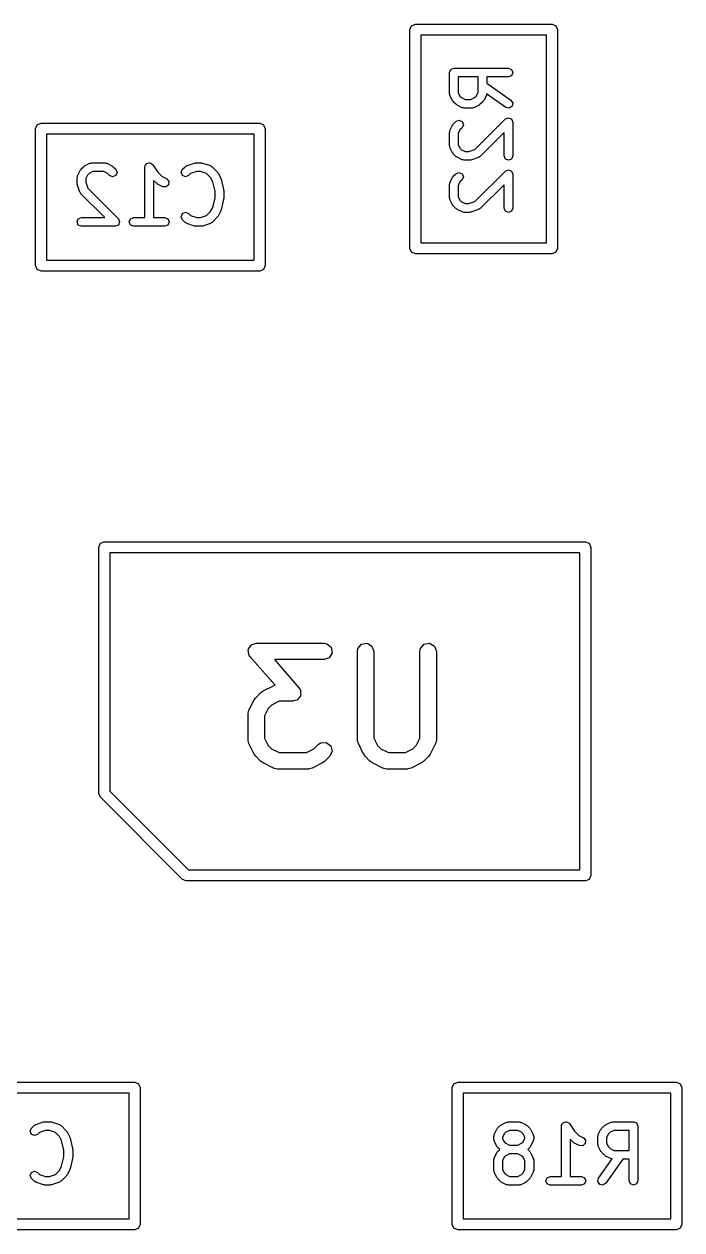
# Model space of a CAD drawing. Extents: x 0.05 to 3.09, y 0.38 to 2.47.
# Drawn here: x 2.5845 to 2.8213, y 0.7034 to 1.1373 of the extents above; entities that cross this region are included whole.
import ezdxf

# ---------------------------------------------------------------- set-up
doc = ezdxf.new("R2010")
doc.units = 0
doc.header["$MEASUREMENT"] = 0
doc.layers.add('BLACK', color=7, linetype='CONTINUOUS')

msp = doc.modelspace()

# ---------------------------------------------------------------- linework, layer by layer
at = {"layer": 'BLACK', "linetype": 'CONTINUOUS'}
for p, q in [((2.72343, 1.1353), (2.724, 1.13669)), ((2.724, 1.13669), (2.72539, 1.13726)), ((2.72539, 1.13726), (2.77461, 1.13726)), ((2.77461, 1.13726), (2.776, 1.13669)), ((2.776, 1.13669), (2.77657, 1.1353)), ((2.72343, 1.05656), (2.72343, 1.1353)), ((2.72736, 1.13333), (2.72736, 1.05852)), ((2.77264, 1.13333), (2.72736, 1.13333)), ((2.77264, 1.05852), (2.77264, 1.13333)), ((2.77657, 1.1353), (2.77657, 1.05656)), ((2.73765, 1.11983), (2.73811, 1.12094)), ((2.73765, 1.11233), (2.73765, 1.11983)), ((2.73811, 1.12094), (2.73922, 1.1214)), ((2.73922, 1.1214), (2.75891, 1.1214)), ((2.75891, 1.1214), (2.76002, 1.12094)), ((2.76002, 1.12094), (2.76048, 1.11983)), ((2.76048, 1.11983), (2.76002, 1.11871)), ((2.74079, 1.11825), (2.74079, 1.1127)), ((2.74796, 1.11825), (2.74079, 1.11825)), ((2.74796, 1.1127), (2.74796, 1.11825)), ((2.75891, 1.11825), (2.75111, 1.11825)), ((2.75111, 1.11825), (2.75111, 1.11596)), ((2.75111, 1.11596), (2.75981, 1.10987)), ((2.76002, 1.11871), (2.75891, 1.11825)), ((2.73779, 1.11199), (2.73765, 1.11233)), ((2.73781, 1.11163), (2.73779, 1.11199)), ((2.73875, 1.10975), (2.73781, 1.11163)), ((2.74079, 1.1127), (2.74145, 1.11139)), ((2.74145, 1.11139), (2.74203, 1.11081)), ((2.74203, 1.11081), (2.74334, 1.11015)), ((2.74541, 1.11015), (2.74672, 1.11081)), ((2.74672, 1.11081), (2.7473, 1.11139)), ((2.7473, 1.11139), (2.74796, 1.1127)), ((2.75094, 1.11163), (2.75, 1.10975)), ((2.75097, 1.11199), (2.75094, 1.11163)), ((2.75104, 1.11216), (2.75097, 1.11199)), ((2.758, 1.10729), (2.75104, 1.11216)), ((2.73894, 1.10958), (2.73875, 1.10975)), ((2.73904, 1.10934), (2.73894, 1.10958)), ((2.73998, 1.1084), (2.73904, 1.10934)), ((2.74022, 1.1083), (2.73998, 1.1084)), ((2.74039, 1.10811), (2.74022, 1.1083)), ((2.74227, 1.10717), (2.74039, 1.10811)), ((2.74263, 1.10715), (2.74227, 1.10717)), ((2.74297, 1.10701), (2.74263, 1.10715)), ((2.74578, 1.10701), (2.74297, 1.10701)), ((2.74334, 1.11015), (2.74541, 1.11015)), ((2.74612, 1.10715), (2.74578, 1.10701)), ((2.74649, 1.10717), (2.74612, 1.10715)), ((2.74836, 1.10811), (2.74649, 1.10717)), ((2.74853, 1.1083), (2.74836, 1.10811)), ((2.74877, 1.1084), (2.74853, 1.1083)), ((2.74971, 1.10934), (2.74877, 1.1084)), ((2.74981, 1.10958), (2.74971, 1.10934)), ((2.75, 1.10975), (2.74981, 1.10958)), ((2.75918, 1.10703), (2.758, 1.10729)), ((2.7602, 1.10768), (2.75918, 1.10703)), ((2.75981, 1.10987), (2.76046, 1.10885)), ((2.76046, 1.10885), (2.7602, 1.10768)), ((2.73904, 1.10126), (2.73998, 1.10219)), ((2.73998, 1.10219), (2.74109, 1.10266)), ((2.74109, 1.10266), (2.74221, 1.10219)), ((2.74221, 1.10219), (2.74267, 1.10108)), ((2.74681, 1.09215), (2.75779, 1.10313)), ((2.75779, 1.10313), (2.75891, 1.10359)), ((2.75891, 1.10359), (2.76002, 1.10313)), ((2.76002, 1.10313), (2.76048, 1.10202)), ((2.76048, 1.10202), (2.76048, 1.08983)), ((2.58866, 1.09961), (2.58924, 1.101)), ((2.58866, 1.05039), (2.58866, 1.09961)), ((2.58924, 1.101), (2.59063, 1.10157)), ((2.59063, 1.10157), (2.66937, 1.10157)), ((2.5926, 1.09764), (2.5926, 1.05236)), ((2.6674, 1.09764), (2.5926, 1.09764)), ((2.6674, 1.05236), (2.6674, 1.09764)), ((2.66937, 1.10157), (2.67076, 1.101)), ((2.67076, 1.101), (2.67134, 1.09961)), ((2.67134, 1.09961), (2.67134, 1.05039)), ((2.73765, 1.09827), (2.73779, 1.09861)), ((2.73765, 1.09358), (2.73765, 1.09827)), ((2.73779, 1.09861), (2.73781, 1.09897)), ((2.73781, 1.09897), (2.73875, 1.10085)), ((2.73875, 1.10085), (2.73894, 1.10102)), ((2.73894, 1.10102), (2.73904, 1.10126)), ((2.74145, 1.09921), (2.74079, 1.0979)), ((2.74079, 1.0979), (2.74079, 1.09395)), ((2.74221, 1.09997), (2.74145, 1.09921)), ((2.74267, 1.10108), (2.74221, 1.09997)), ((2.75733, 1.09822), (2.74877, 1.08966)), ((2.75733, 1.08983), (2.75733, 1.09822)), ((2.73779, 1.09324), (2.73765, 1.09358)), ((2.74079, 1.09395), (2.74145, 1.09264)), ((2.73781, 1.09288), (2.73779, 1.09324)), ((2.73875, 1.091), (2.73781, 1.09288)), ((2.73894, 1.09083), (2.73875, 1.091)), ((2.73904, 1.09059), (2.73894, 1.09083)), ((2.73998, 1.08966), (2.73904, 1.09059)), ((2.74022, 1.08956), (2.73998, 1.08966)), ((2.74039, 1.08936), (2.74022, 1.08956)), ((2.74227, 1.08842), (2.74039, 1.08936)), ((2.74145, 1.09264), (2.74203, 1.09206)), ((2.74203, 1.09206), (2.74334, 1.09141)), ((2.74334, 1.09141), (2.74459, 1.09141)), ((2.74459, 1.09141), (2.74681, 1.09215)), ((2.74815, 1.08928), (2.74534, 1.08834)), ((2.74843, 1.08952), (2.74815, 1.08928)), ((2.74877, 1.08966), (2.74843, 1.08952)), ((2.75779, 1.08872), (2.75733, 1.08983)), ((2.76048, 1.08983), (2.76002, 1.08872)), ((2.60375, 1.08273), (2.60469, 1.08461)), ((2.60469, 1.08461), (2.60488, 1.08478)), ((2.60488, 1.08478), (2.60498, 1.08502)), ((2.60498, 1.08502), (2.60592, 1.08596)), ((2.60592, 1.08596), (2.60616, 1.08606)), ((2.60616, 1.08606), (2.60633, 1.08625)), ((2.60633, 1.08625), (2.6082, 1.08719)), ((2.6082, 1.08719), (2.60857, 1.08721)), ((2.60857, 1.08721), (2.60891, 1.08735)), ((2.60891, 1.08735), (2.6136, 1.08735)), ((2.6136, 1.08735), (2.61393, 1.08721)), ((2.61393, 1.08721), (2.6143, 1.08719)), ((2.6143, 1.08719), (2.61617, 1.08625)), ((2.61617, 1.08625), (2.61634, 1.08606)), ((2.61634, 1.08606), (2.61658, 1.08596)), ((2.61658, 1.08596), (2.61752, 1.08502)), ((2.61752, 1.08502), (2.61798, 1.08391)), ((2.62796, 1.08578), (2.62802, 1.08593)), ((2.62796, 1.06767), (2.62796, 1.08578)), ((2.62799, 1.08609), (2.62824, 1.08647)), ((2.62802, 1.08593), (2.62799, 1.08609)), ((2.62824, 1.08647), (2.62842, 1.08689)), ((2.62842, 1.08689), (2.62857, 1.08696)), ((2.62857, 1.08696), (2.62866, 1.08709)), ((2.62866, 1.08709), (2.62911, 1.08718)), ((2.62911, 1.08718), (2.62953, 1.08735)), ((2.62953, 1.08735), (2.62968, 1.08729)), ((2.62968, 1.08729), (2.62984, 1.08732)), ((2.62984, 1.08732), (2.63022, 1.08707)), ((2.63022, 1.08707), (2.63064, 1.08689)), ((2.63064, 1.08689), (2.63071, 1.08674)), ((2.63071, 1.08674), (2.63084, 1.08665)), ((2.63084, 1.08665), (2.63263, 1.08397)), ((2.64108, 1.08391), (2.64154, 1.08502)), ((2.64154, 1.08502), (2.64248, 1.08596)), ((2.64248, 1.08596), (2.64282, 1.0861)), ((2.64282, 1.0861), (2.64309, 1.08634)), ((2.64309, 1.08634), (2.64591, 1.08727)), ((2.64591, 1.08727), (2.64616, 1.08726)), ((2.64616, 1.08726), (2.6464, 1.08735)), ((2.6464, 1.08735), (2.64828, 1.08735)), ((2.64828, 1.08735), (2.64852, 1.08726)), ((2.64852, 1.08726), (2.64878, 1.08727)), ((2.64878, 1.08727), (2.65159, 1.08634)), ((2.65159, 1.08634), (2.65187, 1.0861)), ((2.65187, 1.0861), (2.6522, 1.08596)), ((2.6522, 1.08596), (2.65408, 1.08408)), ((2.74263, 1.0884), (2.74227, 1.08842)), ((2.74297, 1.08826), (2.74263, 1.0884)), ((2.74484, 1.08826), (2.74297, 1.08826)), ((2.74508, 1.08836), (2.74484, 1.08826)), ((2.74534, 1.08834), (2.74508, 1.08836)), ((2.75891, 1.08826), (2.75779, 1.08872)), ((2.75779, 1.08438), (2.75891, 1.08485)), ((2.76002, 1.08872), (2.75891, 1.08826)), ((2.75891, 1.08485), (2.76002, 1.08438)), ((2.60358, 1.08203), (2.60372, 1.08237)), ((2.60358, 1.08016), (2.60358, 1.08203)), ((2.60372, 1.08237), (2.60375, 1.08273)), ((2.60739, 1.08297), (2.60673, 1.08166)), ((2.60673, 1.08166), (2.60673, 1.08041)), ((2.60673, 1.08041), (2.60747, 1.07819)), ((2.60797, 1.08355), (2.60739, 1.08297)), ((2.60928, 1.08421), (2.60797, 1.08355)), ((2.61322, 1.08421), (2.60928, 1.08421)), ((2.61454, 1.08355), (2.61322, 1.08421)), ((2.61529, 1.08279), (2.61454, 1.08355)), ((2.61641, 1.08233), (2.61529, 1.08279)), ((2.61752, 1.08279), (2.61641, 1.08233)), ((2.61798, 1.08391), (2.61752, 1.08279)), ((2.63217, 1.07998), (2.63111, 1.08104)), ((2.63111, 1.08104), (2.63111, 1.06767)), ((2.63263, 1.08397), (2.63421, 1.08239)), ((2.63421, 1.08239), (2.63586, 1.08156)), ((2.63586, 1.08156), (2.63665, 1.08065)), ((2.63665, 1.08065), (2.63656, 1.07945)), ((2.64154, 1.08279), (2.64108, 1.08391)), ((2.64265, 1.08233), (2.64154, 1.08279)), ((2.64377, 1.08279), (2.64265, 1.08233)), ((2.64444, 1.08347), (2.64377, 1.08279)), ((2.64666, 1.08421), (2.64444, 1.08347)), ((2.64802, 1.08421), (2.64666, 1.08421)), ((2.65024, 1.08347), (2.64802, 1.08421)), ((2.65167, 1.08203), (2.65024, 1.08347)), ((2.65242, 1.08054), (2.65167, 1.08203)), ((2.65327, 1.07715), (2.65242, 1.08054)), ((2.65408, 1.08408), (2.65418, 1.08384)), ((2.65418, 1.08384), (2.65437, 1.08367)), ((2.65437, 1.08367), (2.65531, 1.0818)), ((2.65531, 1.0818), (2.65532, 1.08162)), ((2.65532, 1.08162), (2.65543, 1.08147)), ((2.65543, 1.08147), (2.65637, 1.07773)), ((2.73781, 1.08023), (2.73875, 1.0821)), ((2.73875, 1.0821), (2.73894, 1.08227)), ((2.73894, 1.08227), (2.73904, 1.08251)), ((2.73904, 1.08251), (2.73998, 1.08345)), ((2.73998, 1.08345), (2.74109, 1.08391)), ((2.74145, 1.08046), (2.74079, 1.07915)), ((2.74109, 1.08391), (2.74221, 1.08345)), ((2.74221, 1.08122), (2.74145, 1.08046)), ((2.74221, 1.08345), (2.74267, 1.08233)), ((2.74267, 1.08233), (2.74221, 1.08122)), ((2.74681, 1.0734), (2.75779, 1.08438)), ((2.76002, 1.08438), (2.76048, 1.08327)), ((2.76048, 1.08327), (2.76048, 1.07108)), ((2.60368, 1.07992), (2.60358, 1.08016)), ((2.60367, 1.07966), (2.60368, 1.07992)), ((2.6046, 1.07685), (2.60367, 1.07966)), ((2.60484, 1.07657), (2.6046, 1.07685)), ((2.60498, 1.07623), (2.60484, 1.07657)), ((2.61354, 1.06767), (2.60498, 1.07623)), ((2.60747, 1.07819), (2.61846, 1.06721)), ((2.63241, 1.07988), (2.63217, 1.07998)), ((2.63258, 1.07968), (2.63241, 1.07988)), ((2.63445, 1.07875), (2.63258, 1.07968)), ((2.63565, 1.07866), (2.63445, 1.07875)), ((2.63656, 1.07945), (2.63565, 1.07866)), ((2.65327, 1.07473), (2.65327, 1.07715)), ((2.65637, 1.07773), (2.65634, 1.07753)), ((2.65634, 1.07753), (2.65642, 1.07734)), ((2.65642, 1.07734), (2.65642, 1.07453)), ((2.73765, 1.07952), (2.73779, 1.07986)), ((2.73765, 1.07483), (2.73765, 1.07952)), ((2.73779, 1.07986), (2.73781, 1.08023)), ((2.74079, 1.07915), (2.74079, 1.07521)), ((2.75733, 1.07947), (2.74877, 1.07091)), ((2.75733, 1.07108), (2.75733, 1.07947)), ((2.65242, 1.07133), (2.65327, 1.07473)), ((2.65637, 1.07415), (2.65543, 1.0704)), ((2.65642, 1.07453), (2.65634, 1.07435)), ((2.65634, 1.07435), (2.65637, 1.07415)), ((2.73779, 1.0745), (2.73765, 1.07483)), ((2.73781, 1.07413), (2.73779, 1.0745)), ((2.73875, 1.07226), (2.73781, 1.07413)), ((2.73894, 1.07209), (2.73875, 1.07226)), ((2.73904, 1.07185), (2.73894, 1.07209)), ((2.73998, 1.07091), (2.73904, 1.07185)), ((2.74079, 1.07521), (2.74145, 1.07389)), ((2.74145, 1.07389), (2.74203, 1.07332)), ((2.74203, 1.07332), (2.74334, 1.07266)), ((2.74334, 1.07266), (2.74459, 1.07266)), ((2.74459, 1.07266), (2.74681, 1.0734)), ((2.60405, 1.06721), (2.60516, 1.06767)), ((2.60516, 1.06767), (2.61354, 1.06767)), ((2.62279, 1.06721), (2.62391, 1.06767)), ((2.62391, 1.06767), (2.62796, 1.06767)), ((2.63111, 1.06767), (2.63516, 1.06767)), ((2.63516, 1.06767), (2.63627, 1.06721)), ((2.64108, 1.06797), (2.64154, 1.06908)), ((2.64154, 1.06686), (2.64108, 1.06797)), ((2.64154, 1.06908), (2.64265, 1.06954)), ((2.64265, 1.06954), (2.64377, 1.06908)), ((2.64377, 1.06908), (2.64444, 1.06841)), ((2.64444, 1.06841), (2.64666, 1.06767)), ((2.64666, 1.06767), (2.64802, 1.06767)), ((2.64802, 1.06767), (2.65024, 1.06841)), ((2.65024, 1.06841), (2.65167, 1.06984)), ((2.65167, 1.06984), (2.65242, 1.07133)), ((2.65408, 1.06779), (2.6522, 1.06592)), ((2.65418, 1.06803), (2.65408, 1.06779)), ((2.65437, 1.0682), (2.65418, 1.06803)), ((2.65531, 1.07008), (2.65437, 1.0682)), ((2.65532, 1.07026), (2.65531, 1.07008)), ((2.65543, 1.0704), (2.65532, 1.07026)), ((2.74022, 1.07081), (2.73998, 1.07091)), ((2.74039, 1.07061), (2.74022, 1.07081)), ((2.74227, 1.06968), (2.74039, 1.07061)), ((2.74263, 1.06965), (2.74227, 1.06968)), ((2.74297, 1.06951), (2.74263, 1.06965)), ((2.74484, 1.06951), (2.74297, 1.06951)), ((2.74508, 1.06961), (2.74484, 1.06951)), ((2.74534, 1.06959), (2.74508, 1.06961)), ((2.74815, 1.07053), (2.74534, 1.06959)), ((2.74843, 1.07077), (2.74815, 1.07053)), ((2.74877, 1.07091), (2.74843, 1.07077)), ((2.75779, 1.06997), (2.75733, 1.07108)), ((2.75891, 1.06951), (2.75779, 1.06997)), ((2.76002, 1.06997), (2.75891, 1.06951)), ((2.76048, 1.07108), (2.76002, 1.06997)), ((2.60358, 1.06609), (2.60405, 1.06721)), ((2.60405, 1.06498), (2.60358, 1.06609)), ((2.60516, 1.06452), (2.60405, 1.06498)), ((2.61735, 1.06452), (2.60516, 1.06452)), ((2.61846, 1.06498), (2.61735, 1.06452)), ((2.61846, 1.06721), (2.61892, 1.06609)), ((2.61892, 1.06609), (2.61846, 1.06498)), ((2.62233, 1.06609), (2.62279, 1.06721)), ((2.62279, 1.06498), (2.62233, 1.06609)), ((2.62391, 1.06452), (2.62279, 1.06498)), ((2.63516, 1.06452), (2.62391, 1.06452)), ((2.63627, 1.06498), (2.63516, 1.06452)), ((2.63627, 1.06721), (2.63673, 1.06609)), ((2.63673, 1.06609), (2.63627, 1.06498)), ((2.64248, 1.06592), (2.64154, 1.06686)), ((2.64282, 1.06578), (2.64248, 1.06592)), ((2.64309, 1.06554), (2.64282, 1.06578)), ((2.64591, 1.0646), (2.64309, 1.06554)), ((2.64616, 1.06462), (2.64591, 1.0646)), ((2.6464, 1.06452), (2.64616, 1.06462)), ((2.64828, 1.06452), (2.6464, 1.06452)), ((2.64852, 1.06462), (2.64828, 1.06452)), ((2.64878, 1.0646), (2.64852, 1.06462)), ((2.65159, 1.06554), (2.64878, 1.0646)), ((2.65187, 1.06578), (2.65159, 1.06554)), ((2.6522, 1.06592), (2.65187, 1.06578)), ((2.724, 1.05516), (2.72343, 1.05656)), ((2.72539, 1.05459), (2.724, 1.05516)), ((2.77461, 1.05459), (2.72539, 1.05459)), ((2.72736, 1.05852), (2.77264, 1.05852)), ((2.776, 1.05516), (2.77461, 1.05459)), ((2.77657, 1.05656), (2.776, 1.05516)), ((2.58924, 1.049), (2.58866, 1.05039)), ((2.5926, 1.05236), (2.6674, 1.05236)), ((2.67134, 1.05039), (2.67076, 1.049)), ((2.59063, 1.04843), (2.58924, 1.049)), ((2.66937, 1.04843), (2.59063, 1.04843)), ((2.67076, 1.049), (2.66937, 1.04843)), ((2.61142, 0.949055), (2.61199, 0.950447)), ((2.61199, 0.950447), (2.61339, 0.951024)), ((2.61339, 0.951024), (2.78661, 0.951024)), ((2.78661, 0.951024), (2.78801, 0.950447)), ((2.78801, 0.950447), (2.78858, 0.949055)), ((2.61142, 0.860472), (2.61142, 0.949055)), ((2.61535, 0.947087), (2.61535, 0.861288)), ((2.78465, 0.947087), (2.61535, 0.947087)), ((2.78465, 0.832913), (2.78465, 0.947087)), ((2.78858, 0.949055), (2.78858, 0.830945)), ((2.66522, 0.912073), (2.66534, 0.912277)), ((2.66536, 0.911289), (2.66522, 0.912073)), ((2.66533, 0.912512), (2.66583, 0.913132)), ((2.66534, 0.912277), (2.66533, 0.912512)), ((2.66538, 0.910493), (2.66536, 0.911289)), ((2.66583, 0.913132), (2.66623, 0.913822)), ((2.66623, 0.913822), (2.66645, 0.913902)), ((2.66645, 0.913902), (2.6666, 0.914086)), ((2.6666, 0.914086), (2.66738, 0.91424)), ((2.66738, 0.91424), (2.66813, 0.914513)), ((2.66813, 0.914513), (2.6925, 0.914513)), ((2.6925, 0.914513), (2.69351, 0.914335)), ((2.69351, 0.914335), (2.69506, 0.913036)), ((2.69506, 0.913036), (2.69541, 0.911047)), ((2.70455, 0.91156), (2.70472, 0.91257)), ((2.70455, 0.879689), (2.70455, 0.91156)), ((2.70472, 0.91257), (2.70602, 0.914117)), ((2.70602, 0.914117), (2.70801, 0.914468)), ((2.70801, 0.914468), (2.70976, 0.913458)), ((2.70976, 0.913458), (2.71045, 0.91156)), ((2.71045, 0.91156), (2.71045, 0.880386)), ((2.72704, 0.91156), (2.72722, 0.91257)), ((2.72704, 0.880386), (2.72704, 0.91156)), ((2.72722, 0.91257), (2.72852, 0.914117)), ((2.72852, 0.914117), (2.73051, 0.914468)), ((2.73051, 0.914468), (2.73226, 0.913458)), ((2.73226, 0.913458), (2.73295, 0.91156)), ((2.73295, 0.91156), (2.73295, 0.879689)), ((2.66555, 0.910204), (2.66538, 0.910493)), ((2.66557, 0.910083), (2.66555, 0.910204)), ((2.66568, 0.909995), (2.66557, 0.910083)), ((2.66591, 0.909615), (2.66568, 0.909995)), ((2.67487, 0.89937), (2.66591, 0.909615)), ((2.6925, 0.908607), (2.67464, 0.908607)), ((2.67464, 0.908607), (2.68347, 0.898506)), ((2.6944, 0.909298), (2.6925, 0.908607)), ((2.69541, 0.911047), (2.6944, 0.909298)), ((2.67056, 0.897328), (2.67431, 0.899203)), ((2.67431, 0.899203), (2.67487, 0.89937)), ((2.68347, 0.898506), (2.6837, 0.898126)), ((2.6837, 0.898126), (2.68381, 0.898038)), ((2.66549, 0.890383), (2.66736, 0.894133)), ((2.66736, 0.894133), (2.66789, 0.894842)), ((2.66789, 0.894842), (2.66792, 0.8949)), ((2.66792, 0.8949), (2.66979, 0.896775)), ((2.66979, 0.896775), (2.67051, 0.897281)), ((2.67051, 0.897281), (2.67056, 0.897328)), ((2.682, 0.893881), (2.68125, 0.893609)), ((2.68278, 0.894036), (2.682, 0.893881)), ((2.68293, 0.894219), (2.68278, 0.894036)), ((2.68315, 0.8943), (2.68293, 0.894219)), ((2.68355, 0.894989), (2.68315, 0.8943)), ((2.68405, 0.895609), (2.68355, 0.894989)), ((2.68381, 0.898038), (2.68383, 0.897918)), ((2.68383, 0.897918), (2.68401, 0.897629)), ((2.68401, 0.897629), (2.68402, 0.896833)), ((2.68402, 0.896833), (2.68416, 0.896049)), ((2.68416, 0.896049), (2.68404, 0.895845)), ((2.68404, 0.895845), (2.68405, 0.895609)), ((2.66518, 0.889063), (2.66535, 0.890073)), ((2.66535, 0.890073), (2.66547, 0.890208)), ((2.66547, 0.890208), (2.66549, 0.890383)), ((2.67243, 0.891063), (2.67108, 0.888366)), ((2.67363, 0.89226), (2.67243, 0.891063)), ((2.67633, 0.893609), (2.67363, 0.89226)), ((2.68125, 0.893609), (2.67633, 0.893609)), ((2.66518, 0.879689), (2.66518, 0.889063)), ((2.67108, 0.888366), (2.67108, 0.880386)), ((2.66524, 0.879523), (2.66518, 0.879689)), ((2.6652, 0.879351), (2.66524, 0.879523)), ((2.66549, 0.878368), (2.6652, 0.879351)), ((2.66736, 0.874619), (2.66549, 0.878368)), ((2.67108, 0.880386), (2.67243, 0.877688)), ((2.67243, 0.877688), (2.67363, 0.876491)), ((2.67363, 0.876491), (2.67633, 0.875143)), ((2.68618, 0.875143), (2.68888, 0.876491)), ((2.68888, 0.876491), (2.69041, 0.878027)), ((2.69041, 0.878027), (2.69125, 0.878615)), ((2.69125, 0.878615), (2.69327, 0.878791)), ((2.69327, 0.878791), (2.69492, 0.877633)), ((2.69492, 0.877633), (2.69544, 0.875682)), ((2.70461, 0.879523), (2.70455, 0.879689)), ((2.70457, 0.879351), (2.70461, 0.879523)), ((2.70486, 0.878368), (2.70457, 0.879351)), ((2.70673, 0.874619), (2.70486, 0.878368)), ((2.71045, 0.880386), (2.7118, 0.877688)), ((2.7118, 0.877688), (2.713, 0.876491)), ((2.713, 0.876491), (2.7157, 0.875143)), ((2.7218, 0.875143), (2.7245, 0.876491)), ((2.7245, 0.876491), (2.72569, 0.877688)), ((2.72569, 0.877688), (2.72704, 0.880386)), ((2.73264, 0.878368), (2.73076, 0.874619)), ((2.73266, 0.878544), (2.73264, 0.878368)), ((2.73277, 0.878679), (2.73266, 0.878544)), ((2.73295, 0.879689), (2.73277, 0.878679)), ((2.66741, 0.874574), (2.66736, 0.874619)), ((2.66792, 0.873851), (2.66741, 0.874574)), ((2.66979, 0.871977), (2.66792, 0.873851)), ((2.67633, 0.875143), (2.68618, 0.875143)), ((2.69459, 0.873851), (2.69271, 0.871977)), ((2.69544, 0.875682), (2.69459, 0.873851)), ((2.70678, 0.874574), (2.70673, 0.874619)), ((2.70729, 0.873851), (2.70678, 0.874574)), ((2.70916, 0.871977), (2.70729, 0.873851)), ((2.7157, 0.875143), (2.7218, 0.875143)), ((2.73021, 0.873851), (2.72833, 0.871977)), ((2.73024, 0.87391), (2.73021, 0.873851)), ((2.73076, 0.874619), (2.73024, 0.87391)), ((2.66985, 0.871949), (2.66979, 0.871977)), ((2.67056, 0.871424), (2.66985, 0.871949)), ((2.67431, 0.869549), (2.67056, 0.871424)), ((2.67448, 0.869529), (2.67431, 0.869549)), ((2.67462, 0.869415), (2.67448, 0.869529)), ((2.67563, 0.869237), (2.67462, 0.869415)), ((2.68688, 0.869237), (2.67563, 0.869237)), ((2.68704, 0.869297), (2.68688, 0.869237)), ((2.68721, 0.869256), (2.68704, 0.869297)), ((2.6882, 0.869549), (2.68721, 0.869256)), ((2.69195, 0.871424), (2.6882, 0.869549)), ((2.69199, 0.87147), (2.69195, 0.871424)), ((2.69271, 0.871977), (2.69199, 0.87147)), ((2.70922, 0.871949), (2.70916, 0.871977)), ((2.70993, 0.871424), (2.70922, 0.871949)), ((2.71368, 0.869549), (2.70993, 0.871424)), ((2.71385, 0.869529), (2.71368, 0.869549)), ((2.71399, 0.869415), (2.71385, 0.869529)), ((2.715, 0.869237), (2.71399, 0.869415)), ((2.7225, 0.869237), (2.715, 0.869237)), ((2.72266, 0.869297), (2.7225, 0.869237)), ((2.72283, 0.869256), (2.72266, 0.869297)), ((2.72382, 0.869549), (2.72283, 0.869256)), ((2.72757, 0.871424), (2.72382, 0.869549)), ((2.72761, 0.87147), (2.72757, 0.871424)), ((2.72833, 0.871977), (2.72761, 0.87147)), ((2.61199, 0.859081), (2.61142, 0.860472)), ((2.64152, 0.829553), (2.61199, 0.859081)), ((2.61535, 0.861288), (2.64373, 0.832913)), ((2.64291, 0.828976), (2.64152, 0.829553)), ((2.78661, 0.828976), (2.64291, 0.828976)), ((2.64373, 0.832913), (2.78465, 0.832913)), ((2.78801, 0.829553), (2.78661, 0.828976)), ((2.78858, 0.830945), (2.78801, 0.829553)), ((2.54563, 0.756575), (2.62437, 0.756575)), ((2.62437, 0.756575), (2.62576, 0.755998)), ((2.62576, 0.755998), (2.62634, 0.754606)), ((2.73866, 0.754606), (2.73924, 0.755998)), ((2.73924, 0.755998), (2.74063, 0.756575)), ((2.74063, 0.756575), (2.81937, 0.756575)), ((2.81937, 0.756575), (2.82076, 0.755998)), ((2.82076, 0.755998), (2.82134, 0.754606)), ((2.6224, 0.752638), (2.5476, 0.752638)), ((2.6224, 0.707362), (2.6224, 0.752638)), ((2.62634, 0.754606), (2.62634, 0.705394)), ((2.73866, 0.705394), (2.73866, 0.754606)), ((2.7426, 0.752638), (2.7426, 0.707362)), ((2.8174, 0.752638), (2.7426, 0.752638)), ((2.8174, 0.707362), (2.8174, 0.752638)), ((2.82134, 0.754606), (2.82134, 0.705394)), ((2.58872, 0.741336), (2.59153, 0.742274)), ((2.59153, 0.742274), (2.59179, 0.742256)), ((2.59179, 0.742256), (2.59203, 0.742355)), ((2.59203, 0.742355), (2.59391, 0.742355)), ((2.59391, 0.742355), (2.59414, 0.742256)), ((2.59414, 0.742256), (2.5944, 0.742274)), ((2.5944, 0.742274), (2.59722, 0.741336)), ((2.75633, 0.741251), (2.7582, 0.742188)), ((2.7582, 0.742188), (2.75857, 0.742214)), ((2.75857, 0.742214), (2.75891, 0.742355)), ((2.75891, 0.742355), (2.76266, 0.742355)), ((2.76266, 0.742355), (2.763, 0.742214)), ((2.763, 0.742214), (2.76336, 0.742188)), ((2.76336, 0.742188), (2.76524, 0.741251)), ((2.77824, 0.74147), (2.77842, 0.741893)), ((2.77842, 0.741893), (2.77857, 0.741956)), ((2.77857, 0.741956), (2.77866, 0.74209)), ((2.77866, 0.74209), (2.77911, 0.742179)), ((2.77911, 0.742179), (2.77953, 0.742355)), ((2.77953, 0.742355), (2.77968, 0.742293)), ((2.77968, 0.742293), (2.77984, 0.742324)), ((2.77984, 0.742324), (2.78022, 0.742069)), ((2.78022, 0.742069), (2.78064, 0.741893)), ((2.78064, 0.741893), (2.78071, 0.741744)), ((2.79383, 0.741251), (2.7957, 0.742188)), ((2.7957, 0.742188), (2.79607, 0.742214)), ((2.79607, 0.742214), (2.7964, 0.742355)), ((2.7964, 0.742355), (2.8039, 0.742355)), ((2.8039, 0.742355), (2.80502, 0.741893)), ((2.80502, 0.741893), (2.80548, 0.74078)), ((2.58671, 0.738905), (2.58717, 0.740019)), ((2.58717, 0.737792), (2.58671, 0.738905)), ((2.58717, 0.740019), (2.5881, 0.740956)), ((2.58828, 0.73733), (2.58717, 0.737792)), ((2.5881, 0.740956), (2.58844, 0.741096)), ((2.58939, 0.737792), (2.58828, 0.73733)), ((2.58844, 0.741096), (2.58872, 0.741336)), ((2.59007, 0.738466), (2.58939, 0.737792)), ((2.59229, 0.739205), (2.59007, 0.738466)), ((2.59365, 0.739205), (2.59229, 0.739205)), ((2.59587, 0.738466), (2.59365, 0.739205)), ((2.5973, 0.737035), (2.59587, 0.738466)), ((2.59722, 0.741336), (2.59749, 0.741096)), ((2.59749, 0.741096), (2.59783, 0.740956)), ((2.59783, 0.740956), (2.59971, 0.739081)), ((2.59971, 0.739081), (2.5998, 0.738842)), ((2.5998, 0.738842), (2.6, 0.738672)), ((2.6, 0.738672), (2.60094, 0.736797)), ((2.75372, 0.737369), (2.75375, 0.737735)), ((2.75375, 0.737735), (2.75469, 0.739609)), ((2.75469, 0.739609), (2.75488, 0.739779)), ((2.75488, 0.739779), (2.75498, 0.740019)), ((2.75498, 0.740019), (2.75592, 0.740956)), ((2.75592, 0.740956), (2.75616, 0.741055)), ((2.75616, 0.741055), (2.75633, 0.741251)), ((2.75739, 0.737972), (2.75673, 0.736659)), ((2.75797, 0.738548), (2.75739, 0.737972)), ((2.75928, 0.739205), (2.75797, 0.738548)), ((2.76229, 0.739205), (2.75928, 0.739205)), ((2.7636, 0.738548), (2.76229, 0.739205)), ((2.76418, 0.737972), (2.7636, 0.738548)), ((2.76483, 0.736659), (2.76418, 0.737972)), ((2.76524, 0.741251), (2.76541, 0.741055)), ((2.76541, 0.741055), (2.76565, 0.740956)), ((2.76565, 0.740956), (2.76658, 0.740019)), ((2.76658, 0.740019), (2.76668, 0.739779)), ((2.76668, 0.739779), (2.76688, 0.739609)), ((2.76688, 0.739609), (2.76782, 0.737735)), ((2.76782, 0.737735), (2.76784, 0.737369)), ((2.77796, 0.74078), (2.77802, 0.74093)), ((2.77796, 0.72267), (2.77796, 0.74078)), ((2.77799, 0.741089), (2.77824, 0.74147)), ((2.77802, 0.74093), (2.77799, 0.741089)), ((2.78071, 0.741744), (2.78084, 0.741653)), ((2.78084, 0.741653), (2.78263, 0.738971)), ((2.78263, 0.738971), (2.78421, 0.737387)), ((2.79122, 0.737369), (2.79125, 0.737735)), ((2.79125, 0.737735), (2.79218, 0.739609)), ((2.79218, 0.739609), (2.79238, 0.739779)), ((2.79238, 0.739779), (2.79248, 0.740019)), ((2.79248, 0.740019), (2.79342, 0.740956)), ((2.79342, 0.740956), (2.79366, 0.741055)), ((2.79366, 0.741055), (2.79383, 0.741251)), ((2.79489, 0.737972), (2.79423, 0.736659)), ((2.79546, 0.738548), (2.79489, 0.737972)), ((2.79678, 0.739205), (2.79546, 0.738548)), ((2.80233, 0.739205), (2.79678, 0.739205)), ((2.80233, 0.732044), (2.80233, 0.739205)), ((2.80548, 0.74078), (2.80548, 0.721095)), ((2.59804, 0.735543), (2.5973, 0.737035)), ((2.59889, 0.73215), (2.59804, 0.735543)), ((2.60094, 0.736797), (2.60095, 0.736619)), ((2.60095, 0.736619), (2.60106, 0.736475)), ((2.60106, 0.736475), (2.60199, 0.732725)), ((2.75358, 0.73703), (2.75372, 0.737369)), ((2.75358, 0.736093), (2.75358, 0.73703)), ((2.75372, 0.735754), (2.75358, 0.736093)), ((2.75375, 0.735389), (2.75372, 0.735754)), ((2.75469, 0.733514), (2.75375, 0.735389)), ((2.75488, 0.733344), (2.75469, 0.733514)), ((2.75498, 0.733105), (2.75488, 0.733344)), ((2.75673, 0.736659), (2.75673, 0.736465)), ((2.75673, 0.736465), (2.75739, 0.735151)), ((2.75739, 0.735151), (2.75797, 0.734575)), ((2.75797, 0.734575), (2.75928, 0.733918)), ((2.75928, 0.733918), (2.76229, 0.733918)), ((2.76229, 0.733918), (2.7636, 0.734575)), ((2.7636, 0.734575), (2.76418, 0.735151)), ((2.76418, 0.735151), (2.76483, 0.736465)), ((2.76483, 0.736465), (2.76483, 0.736659)), ((2.76668, 0.733344), (2.76658, 0.733105)), ((2.76688, 0.733514), (2.76668, 0.733344)), ((2.76782, 0.735389), (2.76688, 0.733514)), ((2.76784, 0.735754), (2.76782, 0.735389)), ((2.76784, 0.737369), (2.76798, 0.73703)), ((2.76798, 0.736093), (2.76784, 0.735754)), ((2.76798, 0.73703), (2.76798, 0.736093)), ((2.78217, 0.734979), (2.78111, 0.736041)), ((2.78111, 0.736041), (2.78111, 0.72267)), ((2.78241, 0.73488), (2.78217, 0.734979)), ((2.78258, 0.734684), (2.78241, 0.73488)), ((2.78445, 0.733747), (2.78258, 0.734684)), ((2.78421, 0.737387), (2.78586, 0.736564)), ((2.78565, 0.733662), (2.78445, 0.733747)), ((2.78656, 0.734451), (2.78565, 0.733662)), ((2.78586, 0.736564), (2.78665, 0.735654)), ((2.78665, 0.735654), (2.78656, 0.734451)), ((2.79108, 0.73703), (2.79122, 0.737369)), ((2.79108, 0.734218), (2.79108, 0.73703)), ((2.79122, 0.73388), (2.79108, 0.734218)), ((2.79125, 0.733514), (2.79122, 0.73388)), ((2.79218, 0.731639), (2.79125, 0.733514)), ((2.79423, 0.736659), (2.79423, 0.73459)), ((2.79423, 0.73459), (2.79489, 0.733276)), ((2.79489, 0.733276), (2.79546, 0.7327)), ((2.59804, 0.726331), (2.59889, 0.729725)), ((2.59889, 0.729725), (2.59889, 0.73215)), ((2.60199, 0.729149), (2.60106, 0.7254)), ((2.60199, 0.732725), (2.60197, 0.732528)), ((2.60197, 0.732528), (2.60204, 0.732343)), ((2.60204, 0.729531), (2.60197, 0.729347)), ((2.60197, 0.729347), (2.60199, 0.729149)), ((2.60204, 0.732343), (2.60204, 0.729531)), ((2.75358, 0.728594), (2.75372, 0.728933)), ((2.75372, 0.728933), (2.75375, 0.729298)), ((2.75375, 0.729298), (2.75469, 0.731173)), ((2.75469, 0.731173), (2.75488, 0.731343)), ((2.75488, 0.731343), (2.75498, 0.731582)), ((2.75574, 0.732344), (2.75498, 0.733105)), ((2.75498, 0.731582), (2.75574, 0.732344)), ((2.75739, 0.729536), (2.75673, 0.728222)), ((2.75797, 0.730112), (2.75739, 0.729536)), ((2.75928, 0.730769), (2.75797, 0.730112)), ((2.76229, 0.730769), (2.75928, 0.730769)), ((2.7636, 0.730112), (2.76229, 0.730769)), ((2.76418, 0.729536), (2.7636, 0.730112)), ((2.76483, 0.728222), (2.76418, 0.729536)), ((2.76658, 0.733105), (2.76582, 0.732343)), ((2.76582, 0.732343), (2.76658, 0.731582)), ((2.76658, 0.731582), (2.76668, 0.731343)), ((2.76668, 0.731343), (2.76688, 0.731173)), ((2.76688, 0.731173), (2.76782, 0.729298)), ((2.76782, 0.729298), (2.76784, 0.728933)), ((2.76784, 0.728933), (2.76798, 0.728594)), ((2.79136, 0.721998), (2.79624, 0.728962)), ((2.79238, 0.731469), (2.79218, 0.731639)), ((2.79248, 0.73123), (2.79238, 0.731469)), ((2.79342, 0.730293), (2.79248, 0.73123)), ((2.79366, 0.730193), (2.79342, 0.730293)), ((2.79383, 0.729998), (2.79366, 0.730193)), ((2.7957, 0.72906), (2.79383, 0.729998)), ((2.80004, 0.728894), (2.79394, 0.720192)), ((2.79546, 0.7327), (2.79678, 0.732044)), ((2.79607, 0.729034), (2.7957, 0.72906)), ((2.79624, 0.728962), (2.79607, 0.729034)), ((2.79678, 0.732044), (2.80233, 0.732044)), ((2.80233, 0.728894), (2.80004, 0.728894)), ((2.80233, 0.721095), (2.80233, 0.728894)), ((2.58717, 0.724083), (2.58828, 0.724544)), ((2.58828, 0.724544), (2.58939, 0.724083)), ((2.59587, 0.723409), (2.5973, 0.72484)), ((2.5973, 0.72484), (2.59804, 0.726331)), ((2.60094, 0.725078), (2.6, 0.723203)), ((2.60095, 0.725256), (2.60094, 0.725078)), ((2.60106, 0.7254), (2.60095, 0.725256)), ((2.75358, 0.724844), (2.75358, 0.728594)), ((2.75372, 0.724506), (2.75358, 0.724844)), ((2.75375, 0.72414), (2.75372, 0.724506)), ((2.75673, 0.728222), (2.75673, 0.725216)), ((2.75673, 0.725216), (2.75739, 0.723902)), ((2.76418, 0.723903), (2.76483, 0.725216)), ((2.76483, 0.725216), (2.76483, 0.728222)), ((2.76784, 0.724506), (2.76782, 0.72414)), ((2.76798, 0.724844), (2.76784, 0.724506)), ((2.76798, 0.728594), (2.76798, 0.724844)), ((2.58671, 0.72297), (2.58717, 0.724083)), ((2.58717, 0.721856), (2.58671, 0.72297)), ((2.5881, 0.720919), (2.58717, 0.721856)), ((2.58844, 0.720778), (2.5881, 0.720919)), ((2.58872, 0.720538), (2.58844, 0.720778)), ((2.59153, 0.719601), (2.58872, 0.720538)), ((2.58939, 0.724083), (2.59007, 0.723409)), ((2.59007, 0.723409), (2.59229, 0.72267)), ((2.59229, 0.72267), (2.59365, 0.72267)), ((2.59365, 0.72267), (2.59587, 0.723409)), ((2.59722, 0.720538), (2.5944, 0.719601)), ((2.59749, 0.720778), (2.59722, 0.720538)), ((2.59783, 0.720919), (2.59749, 0.720778)), ((2.59971, 0.722793), (2.59783, 0.720919)), ((2.5998, 0.723033), (2.59971, 0.722793)), ((2.6, 0.723203), (2.5998, 0.723033)), ((2.75469, 0.722265), (2.75375, 0.72414)), ((2.75488, 0.722096), (2.75469, 0.722265)), ((2.75498, 0.721856), (2.75488, 0.722096)), ((2.75592, 0.720919), (2.75498, 0.721856)), ((2.75616, 0.72082), (2.75592, 0.720919)), ((2.75633, 0.720624), (2.75616, 0.72082)), ((2.7582, 0.719686), (2.75633, 0.720624)), ((2.75739, 0.723902), (2.75797, 0.723327)), ((2.75797, 0.723327), (2.75928, 0.72267)), ((2.75928, 0.72267), (2.76229, 0.72267)), ((2.76229, 0.72267), (2.7636, 0.723327)), ((2.76524, 0.720624), (2.76336, 0.719686)), ((2.7636, 0.723327), (2.76418, 0.723903)), ((2.76541, 0.72082), (2.76524, 0.720624)), ((2.76565, 0.720919), (2.76541, 0.72082)), ((2.76658, 0.721856), (2.76565, 0.720919)), ((2.76668, 0.722096), (2.76658, 0.721856)), ((2.76688, 0.722265), (2.76668, 0.722096)), ((2.76782, 0.72414), (2.76688, 0.722265)), ((2.77233, 0.721095), (2.77279, 0.722208)), ((2.77279, 0.719981), (2.77233, 0.721095)), ((2.77279, 0.722208), (2.77391, 0.72267)), ((2.77391, 0.72267), (2.77796, 0.72267)), ((2.78111, 0.72267), (2.78516, 0.72267)), ((2.78516, 0.72267), (2.78627, 0.722208)), ((2.78627, 0.722208), (2.78673, 0.721095)), ((2.78673, 0.721095), (2.78627, 0.719981)), ((2.7911, 0.720821), (2.79136, 0.721998)), ((2.79175, 0.719805), (2.7911, 0.720821)), ((2.79394, 0.720192), (2.79293, 0.719544)), ((2.80279, 0.719981), (2.80233, 0.721095)), ((2.80548, 0.721095), (2.80502, 0.719981)), ((2.59179, 0.719619), (2.59153, 0.719601)), ((2.59203, 0.71952), (2.59179, 0.719619)), ((2.59391, 0.71952), (2.59203, 0.71952)), ((2.59414, 0.719619), (2.59391, 0.71952)), ((2.5944, 0.719601), (2.59414, 0.719619)), ((2.75857, 0.71966), (2.7582, 0.719686)), ((2.75891, 0.71952), (2.75857, 0.71966)), ((2.76266, 0.71952), (2.75891, 0.71952)), ((2.763, 0.71966), (2.76266, 0.71952)), ((2.76336, 0.719686), (2.763, 0.71966)), ((2.77391, 0.71952), (2.77279, 0.719981)), ((2.78516, 0.71952), (2.77391, 0.71952)), ((2.78627, 0.719981), (2.78516, 0.71952)), ((2.79293, 0.719544), (2.79175, 0.719805)), ((2.8039, 0.71952), (2.80279, 0.719981)), ((2.80502, 0.719981), (2.8039, 0.71952)), ((2.5476, 0.707362), (2.6224, 0.707362)), ((2.7426, 0.707362), (2.8174, 0.707362)), ((2.62437, 0.703425), (2.54563, 0.703425)), ((2.62576, 0.704002), (2.62437, 0.703425)), ((2.62634, 0.705394), (2.62576, 0.704002)), ((2.73924, 0.704002), (2.73866, 0.705394)), ((2.74063, 0.703425), (2.73924, 0.704002)), ((2.81937, 0.703425), (2.74063, 0.703425)), ((2.82076, 0.704002), (2.81937, 0.703425)), ((2.82134, 0.705394), (2.82076, 0.704002))]:
    msp.add_line(p, q, dxfattribs=at)

doc.saveas('drawing.dxf')
